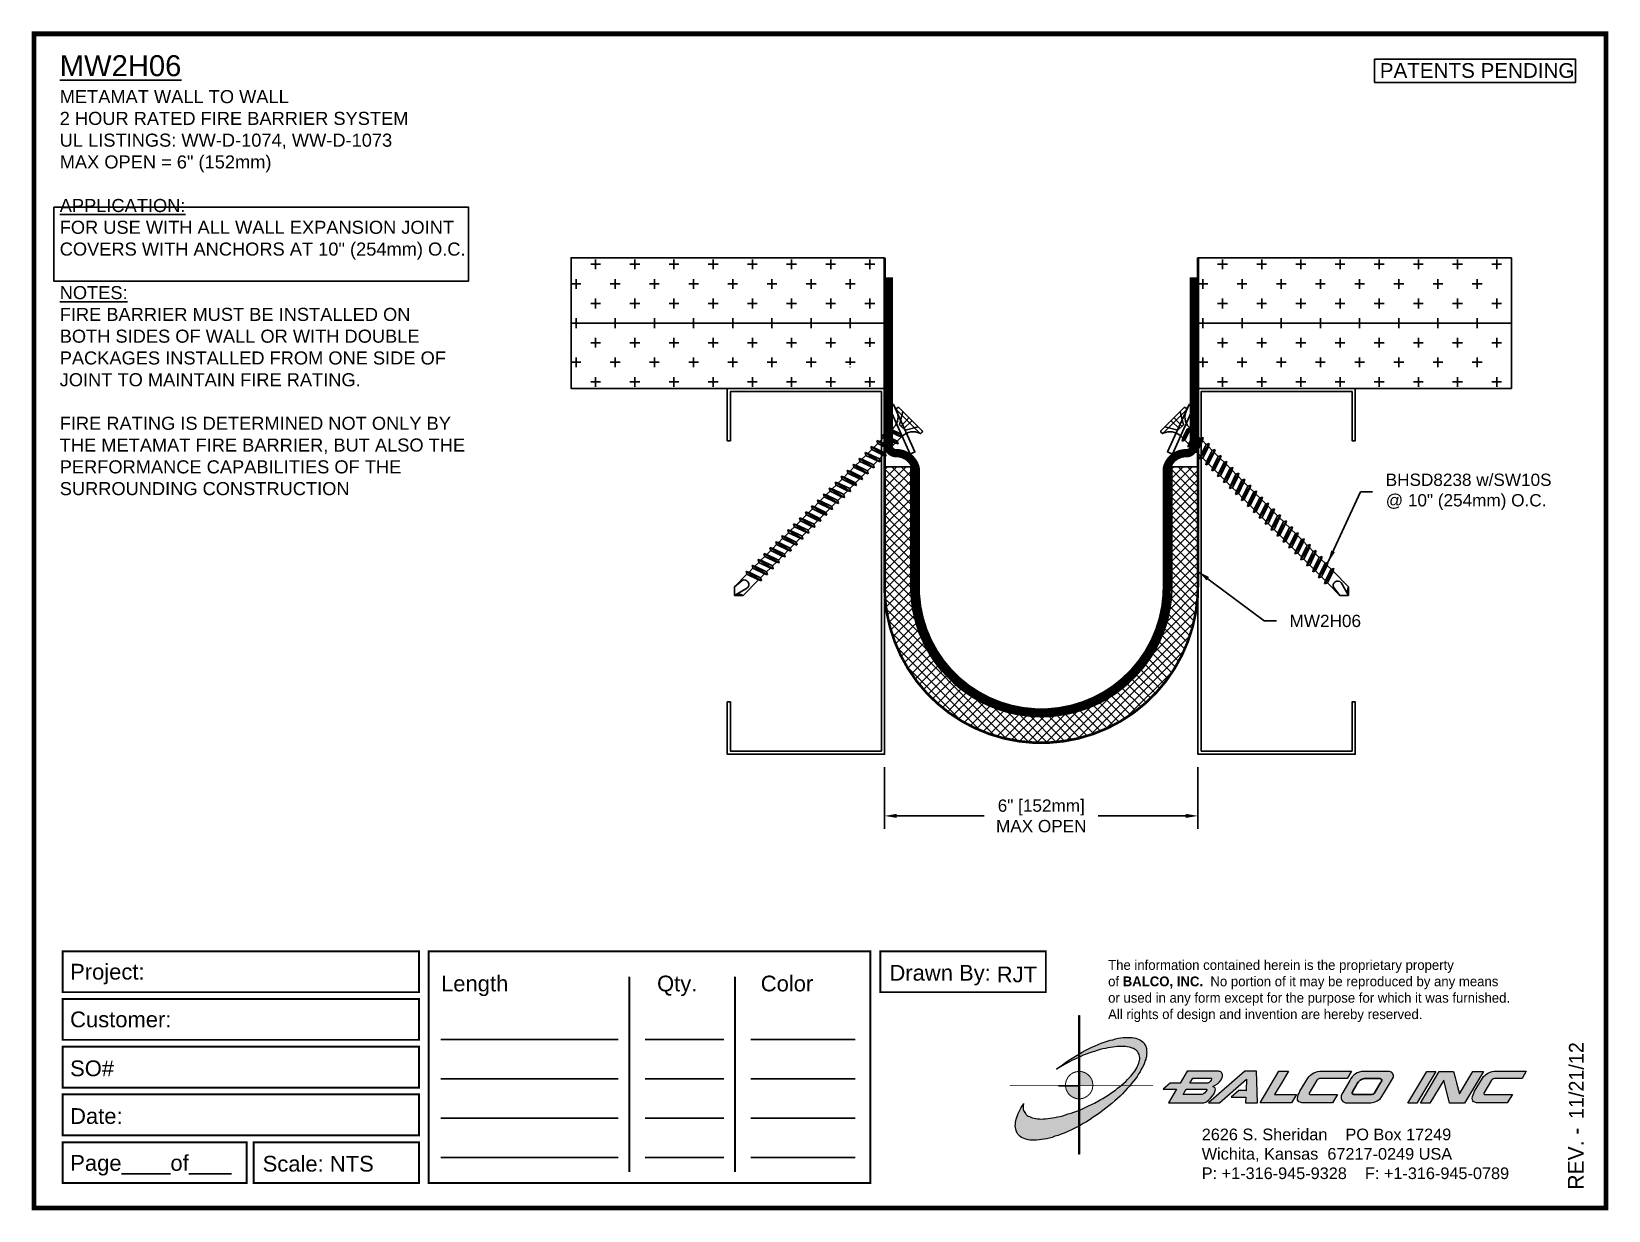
# Paper-space layout 'Layout2' of a CAD drawing. Header units: inches. Extents: x 0 to 10, y 0 to 7.5.
# The model-space entities are those that its viewports show. They can reach past a viewport. Long polylines and large blocks are cut down to what shows.
import ezdxf

# ---------------------------------------------------------------- set-up
doc = ezdxf.new("R2010")
doc.units = ezdxf.units.IN
doc.header["$MEASUREMENT"] = 0
doc.linetypes.add('HIDDEN2', pattern=[0.1875, 0.125, -0.0625])
for name, color, linetype in [('Anchors', 4, 'Continuous'), ('Border', 7, 'Continuous'), ('Conditions', 1, 'Continuous'), ('Dimensions', 3, 'Continuous'), ('FB Flanges', 5, 'Continuous'), ('Fire Blanket', 42, 'Continuous'), ('Text', 2, 'Continuous')]:
    doc.layers.add(name, color=color, linetype=linetype)
doc.styles.add('ARIAL', font='arial.ttf')
doc.styles.add('Copyright', font='ERASDEMI.TTF')
doc.dimstyles.new('ARIAL', dxfattribs={"dimtxt": 0.1175, "dimasz": 0.1175, "dimexe": 0.125, "dimexo": 0.125, "dimgap": 0.125, "dimtad": 0, "dimtih": 1, "dimtoh": 1, "dimdec": 4, "dimzin": 0, "dimdsep": 46, "dimlunit": 4, "dimtxsty": 'ARIAL', "dimcen": 0.09, "dimadec": 0, "dimazin": 0, "dimtfac": 1, "dimtdec": 4, "dimtofl": 0, "dimtmove": 0, "dimatfit": 3, "dimfxl": 0, "dimfrac": 2, "dimtolj": 1, "dimtzin": 0, "dimarcsym": 0})

# ---------------------------------------------------------------- blocks, each defined once
blk = doc.blocks.new('ACADlogo')
h = blk.add_hatch(color=256)
h.paths.add_polyline_path([(-3.346, 1.223), (-3.351, 1.223), (-3.351, 0.979), (-3.346, 0.982)])
h.paths.add_polyline_path([(-3.346, 0.961), (-3.351, 0.959), (-3.351, 0.868), (-3.346, 0.868)])
h.paths.add_polyline_path([(-3.346, 0.777), (-3.351, 0.777), (-3.351, 0.699), (-3.351, 0.695), (-3.35, 0.695), (-3.346, 0.695)])
h.paths.add_polyline_path([(-3.346, 0.864), (-3.346, 0.868), (-3.35, 0.868), (-3.351, 0.868), (-3.351, 0.777), (-3.346, 0.777), (-3.346, 0.778), (-3.348, 0.778)])
h.paths.add_polyline_path([(-3.346, 0.524), (-3.351, 0.521), (-3.351, 0.342), (-3.346, 0.342)])
h.paths.add_polyline_path([(-3.346, 0.695), (-3.351, 0.695), (-3.351, 0.621), (-3.346, 0.623)])
h.paths.add_polyline_path([(-3.346, 0.623), (-3.351, 0.621), (-3.351, 0.521), (-3.346, 0.524)])
h.paths.add_polyline_path([(-3.346, 0.982), (-3.351, 0.979), (-3.351, 0.959), (-3.346, 0.961)])
h = blk.add_hatch(color=175)
h.paths.add_polyline_path([(-3.518, 0.573), (-3.534, 0.571), (-3.548, 0.569), (-3.562, 0.567), (-3.576, 0.567), (-3.589, 0.566), (-3.602, 0.567), (-3.614, 0.568), (-3.625, 0.569), (-3.636, 0.572), (-3.646, 0.574), (-3.656, 0.577), (-3.664, 0.581), (-3.673, 0.585), (-3.679, 0.589), (-3.685, 0.595), (-3.688, 0.598), (-3.691, 0.6), (-3.695, 0.607), (-3.699, 0.614), (-3.703, 0.621), (-3.704, 0.626), (-3.705, 0.631), (-3.706, 0.637), (-3.706, 0.642), (-3.705, 0.648), (-3.705, 0.653), (-3.703, 0.659), (-3.702, 0.665), (-3.71, 0.652), (-3.717, 0.639), (-3.725, 0.626), (-3.731, 0.613), (-3.737, 0.601), (-3.741, 0.589), (-3.746, 0.577), (-3.749, 0.566), (-3.751, 0.555), (-3.753, 0.544), (-3.754, 0.538), (-3.754, 0.533), (-3.755, 0.523), (-3.754, 0.513), (-3.753, 0.508), (-3.752, 0.503), (-3.75, 0.494), (-3.748, 0.486), (-3.743, 0.477), (-3.74, 0.473), (-3.738, 0.469), (-3.734, 0.465), (-3.73, 0.461), (-3.723, 0.455), (-3.715, 0.449), (-3.706, 0.445), (-3.695, 0.44), (-3.685, 0.437), (-3.674, 0.434), (-3.661, 0.432), (-3.648, 0.431), (-3.634, 0.431), (-3.62, 0.431), (-3.604, 0.433), (-3.588, 0.435), (-3.572, 0.438), (-3.556, 0.441), (-3.538, 0.445), (-3.52, 0.449), (-3.503, 0.456), (-3.483, 0.461), (-3.464, 0.469), (-3.445, 0.477), (-3.426, 0.485), (-3.406, 0.494), (-3.385, 0.503), (-3.364, 0.514), (-3.351, 0.521), (-3.351, 0.621), (-3.364, 0.616), (-3.382, 0.609), (-3.4, 0.603), (-3.418, 0.598), (-3.436, 0.592), (-3.453, 0.587), (-3.47, 0.583), (-3.486, 0.579), (-3.503, 0.576)])
h.paths.add_polyline_path([(-3.215, 0.687), (-3.251, 0.667), (-3.289, 0.649), (-3.327, 0.631), (-3.345, 0.623), (-3.346, 0.623), (-3.346, 0.524), (-3.343, 0.525), (-3.323, 0.537), (-3.302, 0.549), (-3.28, 0.563), (-3.259, 0.577), (-3.238, 0.59), (-3.218, 0.605), (-3.198, 0.62), (-3.179, 0.635), (-3.16, 0.65), (-3.141, 0.665), (-3.123, 0.681), (-3.106, 0.696), (-3.089, 0.712), (-3.074, 0.727), (-3.058, 0.743), (-3.043, 0.759), (-3.03, 0.775), (-3.028, 0.777), (-3.085, 0.777), (-3.091, 0.772), (-3.105, 0.761), (-3.118, 0.75), (-3.134, 0.739), (-3.149, 0.729), (-3.165, 0.718), (-3.182, 0.707), (-3.198, 0.697)])
h.paths.add_polyline_path([(-2.921, 1.009), (-2.922, 1.015), (-2.924, 1.02), (-2.926, 1.029), (-2.931, 1.038), (-2.934, 1.043), (-2.936, 1.047), (-2.94, 1.05), (-2.943, 1.054), (-2.951, 1.06), (-2.959, 1.066), (-2.968, 1.071), (-2.978, 1.075), (-2.989, 1.079), (-3, 1.081), (-3.013, 1.083), (-3.026, 1.084), (-3.04, 1.084), (-3.054, 1.084), (-3.07, 1.083), (-3.085, 1.081), (-3.102, 1.079), (-3.118, 1.075), (-3.136, 1.07), (-3.153, 1.066), (-3.171, 1.06), (-3.191, 1.054), (-3.21, 1.047), (-3.229, 1.039), (-3.248, 1.031), (-3.268, 1.022), (-3.289, 1.012), (-3.31, 1.002), (-3.33, 0.991), (-3.346, 0.982), (-3.346, 0.961), (-3.342, 0.962), (-3.323, 0.971), (-3.305, 0.978), (-3.287, 0.984), (-3.268, 0.991), (-3.251, 0.996), (-3.234, 1.002), (-3.216, 1.007), (-3.199, 1.011), (-3.182, 1.015), (-3.167, 1.018), (-3.15, 1.021), (-3.136, 1.023), (-3.121, 1.025), (-3.107, 1.026), (-3.093, 1.026), (-3.079, 1.027), (-3.067, 1.026), (-3.054, 1.026), (-3.043, 1.025), (-3.032, 1.022), (-3.022, 1.02), (-3.013, 1.016), (-3.004, 1.013), (-2.997, 1.009), (-2.989, 1.005), (-2.983, 0.999), (-2.98, 0.996), (-2.978, 0.994), (-2.973, 0.987), (-2.969, 0.981), (-2.967, 0.973), (-2.965, 0.965), (-2.964, 0.957), (-2.964, 0.949), (-2.964, 0.944), (-2.965, 0.94), (-2.967, 0.93), (-2.969, 0.921), (-2.973, 0.911), (-2.978, 0.901), (-2.983, 0.891), (-2.989, 0.881), (-2.996, 0.871), (-3.004, 0.86), (-3.012, 0.849), (-3.021, 0.838), (-3.032, 0.827), (-3.042, 0.816), (-3.053, 0.805), (-3.065, 0.794), (-3.077, 0.783), (-3.085, 0.777), (-3.028, 0.777), (-3.016, 0.791), (-3.004, 0.806), (-2.992, 0.822), (-2.981, 0.837), (-2.971, 0.852), (-2.962, 0.866), (-2.954, 0.882), (-2.946, 0.896), (-2.939, 0.91), (-2.934, 0.924), (-2.929, 0.938), (-2.926, 0.944), (-2.925, 0.951), (-2.922, 0.963), (-2.92, 0.975), (-2.92, 0.982), (-2.919, 0.987), (-2.92, 0.999), (-2.92, 1.005)])
h.paths.add_polyline_path([(-3.372, 0.966), (-3.393, 0.953), (-3.415, 0.94), (-3.435, 0.925), (-3.455, 0.911), (-3.475, 0.897), (-3.494, 0.882), (-3.468, 0.898), (-3.439, 0.915), (-3.41, 0.93), (-3.396, 0.938), (-3.38, 0.945), (-3.351, 0.959), (-3.351, 0.979)])
h = blk.add_hatch(color=256)
h.paths.add_polyline_path([(-3.268, 0.814), (-3.27, 0.819), (-3.273, 0.824), (-3.276, 0.828), (-3.279, 0.833), (-3.282, 0.837), (-3.286, 0.841), (-3.29, 0.845), (-3.294, 0.849), (-3.298, 0.852), (-3.303, 0.855), (-3.308, 0.858), (-3.313, 0.86), (-3.318, 0.863), (-3.323, 0.864), (-3.328, 0.866), (-3.334, 0.867), (-3.339, 0.868), (-3.345, 0.868), (-3.346, 0.868), (-3.346, 0.777), (-3.335, 0.777), (-3.262, 0.777), (-3.262, 0.781), (-3.262, 0.787), (-3.263, 0.792), (-3.264, 0.798), (-3.265, 0.803), (-3.266, 0.808)])
h.paths.add_polyline_path([(-3.351, 0.777), (-3.436, 0.777), (-3.435, 0.773), (-3.435, 0.768), (-3.434, 0.762), (-3.432, 0.757), (-3.431, 0.752), (-3.428, 0.747), (-3.426, 0.742), (-3.423, 0.737), (-3.42, 0.732), (-3.417, 0.728), (-3.414, 0.723), (-3.41, 0.719), (-3.406, 0.716), (-3.401, 0.712), (-3.397, 0.709), (-3.392, 0.706), (-3.387, 0.704), (-3.382, 0.701), (-3.377, 0.699), (-3.372, 0.698), (-3.367, 0.696), (-3.361, 0.695), (-3.356, 0.695), (-3.351, 0.695)])
h.paths.add_polyline_path([(-3.346, 0.868), (-3.35, 0.868), (-3.351, 0.868), (-3.351, 0.777), (-3.346, 0.777)])
h = blk.add_hatch(color=256)
h.paths.add_polyline_path([(-2.438, 0.844, 0.412988), (-2.461, 0.869), (-2.663, 0.869), (-2.707, 0.794), (-2.771, 0.794), (-2.815, 0.755), (-2.73, 0.755), (-2.781, 0.668), (-2.563, 0.668, 0.107996), (-2.538, 0.677, 0.108939), (-2.494, 0.724, 0.080345), (-2.483, 0.745, 0.419497), (-2.499, 0.773, 0.149928), (-2.447, 0.815, 0.134283)])
h.paths.add_polyline_path([(-2.507, 0.821, -0.209012), (-2.532, 0.794), (-2.538, 0.794), (-2.646, 0.794), (-2.627, 0.825), (-2.51, 0.825, -0.56619)], flags=16)
h.paths.add_polyline_path([(-2.538, 0.75, -0.241309), (-2.569, 0.722), (-2.688, 0.722), (-2.669, 0.755), (-2.541, 0.755, -0.56619)], flags=16)
for points in [[(-2.285, 0.819), (-2.287, 0.748), (-2.335, 0.748), (-2.383, 0.705), (-2.29, 0.705), (-2.292, 0.668), (-2.215, 0.668), (-2.221, 0.869), (-2.295, 0.869), (-2.527, 0.668), (-2.458, 0.668)], [(-2.018, 0.869), (-2.079, 0.869), (-2.198, 0.668), (-2, 0.668), (-1.968, 0.722), (-2.107, 0.722), (-2.085, 0.759), (-2.064, 0.794)], [(-1.617, 0.869), (-1.807, 0.869, 0.270182), (-1.896, 0.825), (-1.946, 0.742, 0.109019), (-1.961, 0.695, 0.340665), (-1.945, 0.672, 0.129907), (-1.923, 0.668), (-1.738, 0.668), (-1.706, 0.722), (-1.878, 0.722), (-1.882, 0.722, -0.601242), (-1.887, 0.731), (-1.838, 0.813, -0.253048), (-1.821, 0.823), (-1.645, 0.823)], [(-1.083, 0.867), (-1.14, 0.867), (-1.261, 0.667), (-1.26, 0.667), (-1.202, 0.667)], [(-0.96, 0.83), (-0.969, 0.867), (-1.061, 0.867), (-1.179, 0.667), (-1.12, 0.667), (-1.031, 0.812), (-0.995, 0.667), (-0.9, 0.667), (-0.778, 0.867), (-0.846, 0.867), (-0.931, 0.727), (-0.951, 0.795)], [(-0.507, 0.869), (-0.697, 0.869, 0.270182), (-0.786, 0.825), (-0.836, 0.742, 0.109019), (-0.85, 0.695, 0.340665), (-0.835, 0.672, 0.129907), (-0.812, 0.668), (-0.628, 0.668), (-0.595, 0.722), (-0.768, 0.722), (-0.772, 0.722, -0.601242), (-0.777, 0.731), (-0.728, 0.813, -0.253048), (-0.71, 0.823), (-0.534, 0.823)], [(-3.346, 0.623), (-3.351, 0.621), (-3.351, 0.521), (-3.346, 0.524)]]:
    blk.add_hatch(color=256).paths.add_polyline_path(points)
h = blk.add_hatch(color=256)
h.paths.add_polyline_path([(-1.377, 0.868), (-1.383, 0.868), (-1.383, 0.868), (-1.44, 0.868), (-1.492, 0.868), (-1.541, 0.868, 0.297712), (-1.628, 0.811), (-1.68, 0.723, 0.585116), (-1.646, 0.668), (-1.506, 0.668, 0.210586), (-1.429, 0.703), (-1.415, 0.726), (-1.389, 0.769), (-1.352, 0.831, 0.4352)])
h.paths.add_polyline_path([(-1.437, 0.823, -0.603783), (-1.428, 0.805), (-1.431, 0.801), (-1.434, 0.796), (-1.438, 0.789), (-1.474, 0.728, -0.229001), (-1.489, 0.722), (-1.494, 0.722), (-1.501, 0.722), (-1.597, 0.722), (-1.604, 0.722, -0.492401), (-1.613, 0.734), (-1.601, 0.757), (-1.591, 0.775), (-1.582, 0.791, -0.238368), (-1.535, 0.823)], flags=16)
for q in [(-3.48, 0.777), (-3.351, 0.642)]:
    blk.add_line((-3.351, 0.777), q)
at = {"color": 7, "lineweight": 0}
for points in [[(-3.351, 1.223), (-3.346, 1.223), (-3.346, 0.342), (-3.351, 0.342), (-3.351, 1.223)], [(-2.292, 0.668), (-2.215, 0.668), (-2.221, 0.869), (-2.295, 0.869), (-2.527, 0.668), (-2.458, 0.668), (-2.285, 0.819), (-2.287, 0.748), (-2.286, 0.748), (-2.335, 0.748), (-2.383, 0.705), (-2.29, 0.705), (-2.292, 0.668), (-2.292, 0.668)], [(-2.198, 0.668), (-2.079, 0.869), (-2.018, 0.869), (-2.064, 0.794), (-2.085, 0.759), (-2.107, 0.722), (-1.968, 0.722), (-2, 0.668), (-2.198, 0.668), (-2.198, 0.668)], [(-1.383, 0.868), (-1.383, 0.868)], [(-1.261, 0.667), (-1.14, 0.867), (-1.083, 0.867), (-1.202, 0.667), (-1.26, 0.667), (-1.261, 0.667), (-1.261, 0.667)], [(-0.9, 0.667), (-0.995, 0.667), (-1.031, 0.812), (-1.12, 0.667), (-1.179, 0.667), (-1.061, 0.867), (-0.969, 0.867), (-0.96, 0.83), (-0.951, 0.795), (-0.931, 0.727), (-0.846, 0.867), (-0.778, 0.867), (-0.9, 0.667), (-0.9, 0.667)]]:
    blk.add_lwpolyline(points, dxfattribs=at)
at = {"color": 175, "lineweight": 0}
blk.add_lwpolyline([(-2.926, 1.029), (-2.924, 1.02), (-2.922, 1.015), (-2.921, 1.009), (-2.92, 1.005), (-2.92, 0.999), (-2.919, 0.987), (-2.92, 0.982), (-2.92, 0.975), (-2.922, 0.963), (-2.925, 0.951), (-2.926, 0.944), (-2.929, 0.938), (-2.934, 0.924), (-2.939, 0.91), (-2.946, 0.896), (-2.954, 0.882), (-2.962, 0.866), (-2.971, 0.852), (-2.981, 0.837), (-2.992, 0.822), (-3.004, 0.806), (-3.016, 0.791), (-3.03, 0.775), (-3.043, 0.759), (-3.058, 0.743), (-3.074, 0.727), (-3.089, 0.712), (-3.106, 0.696), (-3.123, 0.681), (-3.141, 0.665), (-3.16, 0.65), (-3.179, 0.635), (-3.198, 0.62), (-3.218, 0.605), (-3.238, 0.59), (-3.259, 0.577), (-3.28, 0.563), (-3.302, 0.549), (-3.323, 0.537), (-3.343, 0.525), (-3.364, 0.514), (-3.385, 0.503), (-3.406, 0.494), (-3.426, 0.485), (-3.445, 0.477), (-3.464, 0.469), (-3.483, 0.461), (-3.503, 0.456), (-3.52, 0.449), (-3.538, 0.445), (-3.556, 0.441), (-3.572, 0.438), (-3.588, 0.435), (-3.604, 0.433), (-3.62, 0.431), (-3.634, 0.431), (-3.648, 0.431), (-3.661, 0.432), (-3.674, 0.434), (-3.685, 0.437), (-3.695, 0.44), (-3.706, 0.445), (-3.715, 0.449), (-3.723, 0.455), (-3.73, 0.461), (-3.734, 0.465), (-3.738, 0.469), (-3.74, 0.473), (-3.743, 0.477), (-3.748, 0.486), (-3.75, 0.494), (-3.752, 0.503), (-3.753, 0.508), (-3.754, 0.513), (-3.755, 0.523), (-3.754, 0.533), (-3.754, 0.538), (-3.753, 0.544), (-3.751, 0.555), (-3.749, 0.566), (-3.746, 0.577), (-3.741, 0.589), (-3.737, 0.601), (-3.731, 0.613), (-3.725, 0.626), (-3.717, 0.639), (-3.71, 0.652), (-3.702, 0.665), (-3.703, 0.659), (-3.705, 0.653), (-3.705, 0.648), (-3.706, 0.642), (-3.706, 0.637), (-3.705, 0.631), (-3.704, 0.626), (-3.703, 0.621), (-3.699, 0.614), (-3.695, 0.607), (-3.691, 0.6), (-3.688, 0.598), (-3.685, 0.595), (-3.679, 0.589), (-3.673, 0.585), (-3.664, 0.581), (-3.656, 0.577), (-3.646, 0.574), (-3.636, 0.572), (-3.625, 0.569), (-3.614, 0.568), (-3.602, 0.567), (-3.589, 0.566), (-3.576, 0.567), (-3.562, 0.567), (-3.548, 0.569), (-3.534, 0.571), (-3.518, 0.573), (-3.503, 0.576), (-3.486, 0.579), (-3.47, 0.583), (-3.453, 0.587), (-3.436, 0.592), (-3.418, 0.598), (-3.4, 0.603), (-3.382, 0.609), (-3.364, 0.616), (-3.345, 0.623), (-3.327, 0.631), (-3.289, 0.649), (-3.251, 0.667), (-3.215, 0.687), (-3.198, 0.697), (-3.182, 0.707), (-3.165, 0.718), (-3.149, 0.729), (-3.134, 0.739), (-3.118, 0.75), (-3.105, 0.761), (-3.091, 0.772), (-3.077, 0.783), (-3.065, 0.794), (-3.053, 0.805), (-3.042, 0.816), (-3.032, 0.827), (-3.021, 0.838), (-3.012, 0.849), (-3.004, 0.86), (-2.996, 0.871), (-2.989, 0.881), (-2.983, 0.891), (-2.978, 0.901), (-2.973, 0.911), (-2.969, 0.921), (-2.967, 0.93), (-2.965, 0.94), (-2.964, 0.944), (-2.964, 0.949), (-2.964, 0.957), (-2.965, 0.965), (-2.967, 0.973), (-2.969, 0.981), (-2.973, 0.987), (-2.978, 0.994), (-2.98, 0.996), (-2.983, 0.999), (-2.989, 1.005), (-2.997, 1.009), (-3.004, 1.013), (-3.013, 1.016), (-3.022, 1.02), (-3.032, 1.022), (-3.043, 1.025), (-3.054, 1.026), (-3.067, 1.026), (-3.079, 1.027), (-3.093, 1.026), (-3.107, 1.026), (-3.121, 1.025), (-3.136, 1.023), (-3.15, 1.021), (-3.167, 1.018), (-3.182, 1.015), (-3.199, 1.011), (-3.216, 1.007), (-3.234, 1.002), (-3.251, 0.996), (-3.268, 0.991), (-3.287, 0.984), (-3.305, 0.978), (-3.323, 0.971), (-3.342, 0.962), (-3.38, 0.945), (-3.396, 0.938), (-3.41, 0.93), (-3.439, 0.915), (-3.468, 0.898), (-3.494, 0.882), (-3.475, 0.897), (-3.455, 0.911), (-3.435, 0.925), (-3.415, 0.94), (-3.393, 0.953), (-3.372, 0.966), (-3.351, 0.979), (-3.33, 0.991), (-3.31, 1.002), (-3.289, 1.012), (-3.268, 1.022), (-3.248, 1.031), (-3.229, 1.039), (-3.21, 1.047), (-3.191, 1.054), (-3.171, 1.06), (-3.153, 1.066), (-3.136, 1.07), (-3.118, 1.075), (-3.102, 1.079), (-3.085, 1.081), (-3.07, 1.083), (-3.054, 1.084), (-3.04, 1.084), (-3.026, 1.084), (-3.013, 1.083), (-3, 1.081), (-2.989, 1.079), (-2.978, 1.075), (-2.968, 1.071), (-2.959, 1.066), (-2.951, 1.06), (-2.943, 1.054), (-2.94, 1.05), (-2.936, 1.047), (-2.934, 1.043), (-2.931, 1.038), (-2.926, 1.029), (-2.926, 1.029)], dxfattribs=at)
at = {"color": 7, "lineweight": 0, "const_width": 0.0064}
blk.add_lwpolyline([(-3.262, 0.781), (-3.262, 0.787), (-3.263, 0.792), (-3.264, 0.798), (-3.265, 0.803), (-3.266, 0.808), (-3.268, 0.814), (-3.27, 0.819), (-3.273, 0.824), (-3.276, 0.828), (-3.279, 0.833), (-3.282, 0.837), (-3.286, 0.841), (-3.29, 0.845), (-3.294, 0.849), (-3.298, 0.852), (-3.303, 0.855), (-3.308, 0.858), (-3.313, 0.86), (-3.318, 0.863), (-3.323, 0.864), (-3.328, 0.866), (-3.334, 0.867), (-3.339, 0.868), (-3.345, 0.868), (-3.35, 0.868), (-3.356, 0.868), (-3.361, 0.867), (-3.367, 0.866), (-3.372, 0.865), (-3.377, 0.863), (-3.382, 0.862), (-3.387, 0.859), (-3.392, 0.857), (-3.397, 0.854), (-3.401, 0.851), (-3.406, 0.847), (-3.41, 0.843), (-3.414, 0.839), (-3.417, 0.835), (-3.42, 0.831), (-3.423, 0.826), (-3.426, 0.821), (-3.428, 0.816), (-3.431, 0.811), (-3.432, 0.806), (-3.434, 0.801), (-3.435, 0.795), (-3.435, 0.79), (-3.436, 0.784), (-3.436, 0.779), (-3.435, 0.773), (-3.435, 0.768), (-3.434, 0.762), (-3.432, 0.757), (-3.431, 0.752), (-3.428, 0.747), (-3.426, 0.742), (-3.423, 0.737), (-3.42, 0.732), (-3.417, 0.728), (-3.414, 0.723), (-3.41, 0.719), (-3.406, 0.716), (-3.401, 0.712), (-3.397, 0.709), (-3.392, 0.706), (-3.387, 0.704), (-3.382, 0.701), (-3.377, 0.699), (-3.372, 0.698), (-3.367, 0.696), (-3.361, 0.695), (-3.356, 0.695), (-3.35, 0.695), (-3.345, 0.695), (-3.339, 0.695), (-3.334, 0.696), (-3.328, 0.697), (-3.323, 0.698), (-3.318, 0.7), (-3.313, 0.702), (-3.308, 0.705), (-3.303, 0.708), (-3.298, 0.711), (-3.294, 0.714), (-3.29, 0.718), (-3.286, 0.721), (-3.282, 0.726), (-3.279, 0.73), (-3.276, 0.734), (-3.273, 0.739), (-3.27, 0.744), (-3.268, 0.749), (-3.266, 0.754), (-3.265, 0.76), (-3.264, 0.765), (-3.263, 0.77), (-3.262, 0.776), (-3.262, 0.781)], dxfattribs=at)
at = {"color": 7, "lineweight": 0}
for points in [[(-2.447, 0.815, 0.130368), (-2.438, 0.843, 0.448367), (-2.463, 0.869), (-2.663, 0.869), (-2.707, 0.794), (-2.771, 0.794), (-2.815, 0.755), (-2.73, 0.755), (-2.781, 0.668), (-2.563, 0.668, 0.107996), (-2.538, 0.677, 0.108939), (-2.494, 0.724, 0.077395), (-2.484, 0.744, 0.430878), (-2.499, 0.773, 0.149928)], [(-2.507, 0.821, -0.209012), (-2.532, 0.794), (-2.538, 0.794), (-2.646, 0.794), (-2.627, 0.825), (-2.512, 0.825), (-2.509, 0.825, -0.531288)], [(-1.838, 0.813), (-1.887, 0.731, 0.587385), (-1.882, 0.722), (-1.878, 0.722), (-1.706, 0.722), (-1.738, 0.668), (-1.923, 0.668, -0.129907), (-1.945, 0.672, -0.349839), (-1.961, 0.696, -0.107341), (-1.946, 0.742), (-1.896, 0.825, -0.270182), (-1.807, 0.869), (-1.617, 0.869), (-1.645, 0.823), (-1.821, 0.823, 0.252436)], [(-1.68, 0.723, 0.585116), (-1.646, 0.668), (-1.506, 0.668, 0.210586), (-1.429, 0.703), (-1.415, 0.726), (-1.389, 0.769), (-1.352, 0.831, 0.4352), (-1.377, 0.868), (-1.383, 0.868), (-1.383, 0.868), (-1.44, 0.868), (-1.492, 0.868), (-1.541, 0.868, 0.297712), (-1.628, 0.811)], [(-0.728, 0.813), (-0.777, 0.731, 0.587385), (-0.772, 0.722), (-0.768, 0.722), (-0.595, 0.722), (-0.628, 0.668), (-0.812, 0.668, -0.129907), (-0.835, 0.672, -0.349839), (-0.85, 0.696, -0.107341), (-0.836, 0.742), (-0.786, 0.825, -0.270182), (-0.697, 0.869), (-0.507, 0.869), (-0.534, 0.823), (-0.71, 0.823, 0.252436)], [(-2.569, 0.722), (-2.688, 0.722), (-2.669, 0.755), (-2.543, 0.755), (-2.54, 0.755, -0.531288), (-2.538, 0.75, -0.241309)]]:
    blk.add_lwpolyline(points, format="xyb", close=True, dxfattribs=at)
blk.add_lwpolyline([(-1.437, 0.823), (-1.535, 0.823, 0.238368), (-1.582, 0.791), (-1.591, 0.775), (-1.601, 0.757), (-1.613, 0.734, 0.490298), (-1.604, 0.722), (-1.597, 0.722), (-1.501, 0.722), (-1.494, 0.722), (-1.489, 0.722, 0.229001), (-1.474, 0.728), (-1.438, 0.789), (-1.434, 0.796), (-1.431, 0.801), (-1.428, 0.805, 0.603783)], format="xyb", close=True)
blk.add_lwpolyline([(-2.879, 0.777, 0.00455, 0.00455, 0), (-3.791, 0.777, 0.00183, 0.00183, 0), (-3.791, 0.777, 0.00183, 0.00183, 0)], format="xyseb", dxfattribs=at)
blk = doc.blocks.new('Quantity Data')
at = {"layer": 'Border', "color": 253}
for p, q in [((2.755, 1.254), (3.881, 1.254)), ((4.054, 1.254), (4.553, 1.254)), ((4.725, 1.254), (5.389, 1.254)), ((2.755, 1.004), (3.881, 1.004)), ((4.054, 1.004), (4.553, 1.004)), ((4.725, 1.004), (5.389, 1.004)), ((2.755, 0.754), (3.881, 0.754)), ((4.054, 0.754), (4.553, 0.754)), ((4.725, 0.754), (5.389, 0.754)), ((2.755, 0.504), (3.881, 0.504)), ((4.054, 0.504), (4.553, 0.504)), ((4.725, 0.504), (5.389, 0.504))]:
    blk.add_line(p, q, dxfattribs=at)
at = {"layer": 'Border', "const_width": 0.0125}
blk.add_lwpolyline([(5.485, 0.341), (2.678, 0.341), (2.678, 1.813), (5.485, 1.813)], close=True, dxfattribs=at)
for points in [[(3.953, 1.653), (3.953, 0.412)], [(4.625, 1.653), (4.625, 0.412)]]:
    blk.add_lwpolyline(points, dxfattribs=at)
at = {"layer": 'Border', "style": 'ARIAL'}
for s, p in [('Length', (2.756, 1.559)), ('Qty.', (4.129, 1.559)), ('Color', (4.788, 1.559))]:
    blk.add_text(s, height=0.1, dxfattribs=at).set_placement(p)
blk = doc.blocks.new('Drawn By')
at = {"layer": 'Border', "const_width": 0.0125}
blk.add_lwpolyline([(5.38, 1.813), (6.432, 1.813), (6.432, 1.554), (5.38, 1.554)], close=True, dxfattribs=at)
at = {"layer": 'Border', "style": 'ARIAL'}
blk.add_text('Drawn By: ', height=0.1, dxfattribs=at).set_placement((5.438, 1.627))
blk.add_attdef('XXX', (6.12, 1.617), '', height=0.1, dxfattribs=at)
blk = doc.blocks.new('Project Info')
at = {"layer": 'Border', "const_width": 0.0125}
for points in [[(0.182, 1.813), (2.448, 1.813), (2.448, 1.554), (0.182, 1.554)], [(0.182, 1.51), (2.448, 1.51), (2.448, 1.251), (0.182, 1.251)], [(0.182, 1.207), (2.448, 1.207), (2.448, 0.947), (0.182, 0.947)], [(0.182, 0.904), (2.448, 0.904), (2.448, 0.644), (0.182, 0.644)], [(0.182, 0.6), (1.352, 0.6), (1.352, 0.341), (0.182, 0.341)], [(1.396, 0.6), (2.448, 0.6), (2.448, 0.341), (1.396, 0.341)]]:
    blk.add_lwpolyline(points, close=True, dxfattribs=at)
at = {"layer": 'Border', "style": 'ARIAL'}
for s, p in [('Project:', (0.23, 1.634)), ('Customer:', (0.23, 1.331)), ('SO#', (0.23, 1.02)), ('Date:', (0.23, 0.717)), ('Page%%u        %%uof%%u       ', (0.231, 0.419)), ('Scale: NTS', (1.454, 0.414))]:
    blk.add_text(s, height=0.1, dxfattribs=at).set_placement(p)
blk = doc.blocks.new('REV')
at = {"style": 'Copyright'}
blk.add_text('REV. -', height=0.1, rotation=90, dxfattribs=at).set_placement((-0.142, 0.117))
at = {"style": 'Copyright', "flags": 4}
blk.add_attdef('REVISIONDATE', (-0.142, 0.566), '', height=0.0938, rotation=90, dxfattribs=at)
blk = doc.blocks.new('Metal Stud')
blk.add_lwpolyline([(13.934, 10.019), (13.934, 6.579), (12.489, 6.579), (12.489, 7.049), (12.459, 7.049), (12.459, 6.549), (13.964, 6.549), (13.964, 10.049), (12.459, 10.049), (12.459, 9.549), (12.489, 9.549), (12.489, 10.019)], close=True)
blk = doc.blocks.new('*D7')
at = {"layer": 'Defpoints', "color": 0}
for p in [(3, 0), (6, 0), (6, -0.59)]:
    blk.add_point(p, dxfattribs=at)
at = {"layer": 'Dimensions', "color": 0, "lineweight": -2}
for p, q in [((3, -0.125), (3, -0.715)), ((6, -0.125), (6, -0.715)), ((3.117, -0.59), (3.955, -0.59)), ((5.883, -0.59), (5.045, -0.59))]:
    blk.add_line(p, q, dxfattribs=at)
at = {"layer": 'Dimensions', "color": 0}
for points in [[(3.117, -0.57), (3.117, -0.609), (3, -0.59)], [(5.883, -0.57), (5.883, -0.609), (6, -0.59)]]:
    blk.add_solid(points, dxfattribs=at)
at = {"layer": 'Dimensions', "color": 0, "insert": (4.5, -0.59), "char_height": 0.1175, "attachment_point": 5, "style": 'ARIAL'}
blk.add_mtext('\\A1;6" [152mm]\\PMAX OPEN', dxfattribs=at)
blk = doc.blocks.new('#10 Washer')
at = {"layer": 'Anchors'}
blk.add_lwpolyline([(20.29, 11.42), (20.244, 11.441), (20.039, 10.985), (20.085, 10.964)], close=True, dxfattribs=at)
blk = doc.blocks.new('BHSD8238')
for p, q in [((-0.158, 0), (0.158, 0)), ((-0.166, -0.008), (-0.166, -0.023)), ((-0.158, -0.031), (0.158, -0.031)), ((0.166, -0.008), (0.166, -0.023)), ((-0.083, -0.211), (0.058, -0.177)), ((-0.083, -0.211), (-0.058, -0.197)), ((-0.083, -0.211), (-0.058, -0.225)), ((-0.083, -0.291), (0.083, -0.251)), ((-0.083, -0.291), (-0.058, -0.277)), ((-0.083, -0.291), (-0.058, -0.305)), ((-0.058, -0.197), (-0.058, -0.164)), ((0.032, -0.166), (-0.058, -0.197)), ((0.032, -0.193), (-0.058, -0.225)), ((-0.058, -0.277), (-0.058, -0.225)), ((0.058, -0.237), (-0.058, -0.277)), ((0.058, -0.265), (-0.058, -0.305)), ((0.032, -0.166), (0.058, -0.177)), ((0.058, -0.177), (0.032, -0.193)), ((0.058, -0.237), (0.058, -0.166)), ((0.083, -0.251), (0.058, -0.237)), ((0.083, -0.251), (0.058, -0.265)), ((0.058, -0.317), (0.058, -0.265)), ((-0.083, -0.372), (0.083, -0.331)), ((-0.083, -0.372), (-0.058, -0.358)), ((-0.083, -0.372), (-0.058, -0.385)), ((-0.083, -0.452), (0.083, -0.412)), ((-0.083, -0.452), (-0.058, -0.438)), ((-0.083, -0.452), (-0.058, -0.466)), ((-0.058, -0.358), (-0.058, -0.305)), ((0.058, -0.317), (-0.058, -0.358)), ((0.058, -0.345), (-0.058, -0.385)), ((-0.058, -0.438), (-0.058, -0.385)), ((0.058, -0.398), (-0.058, -0.438)), ((0.058, -0.426), (-0.058, -0.466)), ((0.083, -0.331), (0.058, -0.317)), ((0.083, -0.331), (0.058, -0.345)), ((0.058, -0.398), (0.058, -0.345)), ((0.083, -0.412), (0.058, -0.398)), ((0.083, -0.412), (0.058, -0.426)), ((0.058, -0.478), (0.058, -0.426)), ((-0.083, -0.532), (0.083, -0.492)), ((-0.083, -0.532), (-0.058, -0.519)), ((-0.083, -0.532), (-0.058, -0.546)), ((-0.083, -0.613), (0.083, -0.573)), ((-0.083, -0.613), (-0.058, -0.599)), ((-0.058, -0.519), (-0.058, -0.466)), ((0.058, -0.478), (-0.058, -0.519)), ((0.058, -0.506), (-0.058, -0.546)), ((-0.058, -0.599), (-0.058, -0.546)), ((0.058, -0.559), (-0.058, -0.599)), ((0.058, -0.587), (-0.058, -0.627)), ((0.083, -0.492), (0.058, -0.478)), ((0.083, -0.492), (0.058, -0.506)), ((0.058, -0.559), (0.058, -0.506)), ((0.083, -0.573), (0.058, -0.559)), ((0.083, -0.573), (0.058, -0.587)), ((0.058, -0.639), (0.058, -0.587)), ((-0.083, -0.613), (-0.058, -0.627)), ((-0.083, -0.693), (0.083, -0.653)), ((-0.083, -0.693), (-0.058, -0.679)), ((-0.083, -0.693), (-0.058, -0.707)), ((-0.083, -0.774), (0.083, -0.733)), ((-0.058, -0.679), (-0.058, -0.627)), ((0.058, -0.639), (-0.058, -0.679)), ((0.058, -0.667), (-0.058, -0.707)), ((-0.058, -0.76), (-0.058, -0.707)), ((0.058, -0.72), (-0.058, -0.76)), ((0.058, -0.747), (-0.058, -0.788)), ((0.083, -0.653), (0.058, -0.639)), ((0.083, -0.653), (0.058, -0.667)), ((0.058, -0.72), (0.058, -0.667)), ((0.083, -0.733), (0.058, -0.72)), ((0.083, -0.733), (0.058, -0.747)), ((0.058, -0.8), (0.058, -0.747)), ((-0.083, -0.774), (-0.058, -0.76)), ((-0.083, -0.774), (-0.058, -0.788)), ((-0.083, -0.854), (0.083, -0.814)), ((-0.083, -0.854), (-0.058, -0.84)), ((-0.083, -0.854), (-0.058, -0.868)), ((-0.083, -0.935), (0.083, -0.894)), ((-0.058, -0.84), (-0.058, -0.788)), ((0.058, -0.8), (-0.058, -0.84)), ((0.058, -0.828), (-0.058, -0.868)), ((-0.058, -0.921), (-0.058, -0.868)), ((0.058, -0.88), (-0.058, -0.921)), ((0.083, -0.814), (0.058, -0.8)), ((0.083, -0.814), (0.058, -0.828)), ((0.058, -0.88), (0.058, -0.828)), ((0.083, -0.894), (0.058, -0.88)), ((0.083, -0.894), (0.058, -0.908)), ((-0.083, -0.935), (-0.058, -0.921)), ((-0.083, -0.935), (-0.058, -0.948)), ((-0.083, -1.015), (0.083, -0.975)), ((-0.083, -1.015), (-0.058, -1.001)), ((-0.083, -1.015), (-0.058, -1.029)), ((-0.083, -1.095), (0.083, -1.055)), ((0.058, -0.908), (-0.058, -0.948)), ((-0.058, -1.001), (-0.058, -0.948)), ((0.058, -0.961), (-0.058, -1.001)), ((0.058, -0.989), (-0.058, -1.029)), ((-0.058, -1.081), (-0.058, -1.029)), ((0.058, -1.041), (-0.058, -1.081)), ((0.058, -0.961), (0.058, -0.908)), ((0.083, -0.975), (0.058, -0.961)), ((0.083, -0.975), (0.058, -0.989)), ((0.058, -1.041), (0.058, -0.989)), ((0.083, -1.055), (0.058, -1.041)), ((0.083, -1.055), (0.058, -1.069)), ((-0.083, -1.095), (-0.058, -1.081)), ((-0.083, -1.095), (-0.058, -1.109)), ((-0.083, -1.176), (0.083, -1.136)), ((-0.083, -1.176), (-0.058, -1.162)), ((-0.083, -1.176), (-0.058, -1.19)), ((0.058, -1.069), (-0.058, -1.109)), ((-0.058, -1.162), (-0.058, -1.109)), ((0.058, -1.122), (-0.058, -1.162)), ((0.058, -1.149), (-0.058, -1.19)), ((-0.058, -1.242), (-0.058, -1.19)), ((0.058, -1.202), (-0.058, -1.242)), ((0.058, -1.122), (0.058, -1.069)), ((0.083, -1.136), (0.058, -1.122)), ((0.083, -1.136), (0.058, -1.149)), ((0.058, -1.202), (0.058, -1.149)), ((0.083, -1.216), (0.058, -1.202)), ((-0.083, -1.256), (0.083, -1.216)), ((-0.083, -1.256), (-0.058, -1.242)), ((-0.083, -1.256), (-0.058, -1.27)), ((-0.083, -1.337), (0.083, -1.296)), ((-0.083, -1.337), (-0.058, -1.323)), ((-0.083, -1.337), (-0.058, -1.351)), ((0.058, -1.23), (-0.058, -1.27)), ((-0.058, -1.323), (-0.058, -1.27)), ((0.058, -1.283), (-0.058, -1.323)), ((0.058, -1.31), (-0.058, -1.351)), ((-0.058, -1.403), (-0.058, -1.351)), ((0.083, -1.216), (0.058, -1.23)), ((0.058, -1.283), (0.058, -1.23)), ((0.083, -1.296), (0.058, -1.283)), ((0.083, -1.296), (0.058, -1.31)), ((0.058, -1.363), (0.058, -1.31)), ((-0.083, -1.417), (0.083, -1.377)), ((-0.083, -1.417), (-0.058, -1.403)), ((-0.083, -1.417), (-0.058, -1.431)), ((-0.083, -1.498), (0.083, -1.457)), ((-0.083, -1.498), (-0.058, -1.484)), ((-0.083, -1.498), (-0.058, -1.511)), ((0.058, -1.363), (-0.058, -1.403)), ((0.058, -1.391), (-0.058, -1.431)), ((-0.058, -1.484), (-0.058, -1.431)), ((0.058, -1.443), (-0.058, -1.484)), ((0.058, -1.471), (-0.058, -1.511)), ((0.083, -1.377), (0.058, -1.363)), ((0.083, -1.377), (0.058, -1.391)), ((0.058, -1.443), (0.058, -1.391)), ((0.083, -1.457), (0.058, -1.443)), ((0.083, -1.457), (0.058, -1.471)), ((0.058, -1.524), (0.058, -1.471)), ((-0.083, -1.578), (0.083, -1.538)), ((-0.083, -1.578), (-0.058, -1.564)), ((-0.083, -1.578), (-0.058, -1.592)), ((-0.083, -1.658), (0.083, -1.618)), ((-0.083, -1.658), (-0.058, -1.644)), ((-0.083, -1.658), (-0.058, -1.672)), ((-0.058, -1.564), (-0.058, -1.511)), ((0.058, -1.524), (-0.058, -1.564)), ((0.058, -1.552), (-0.058, -1.592)), ((-0.058, -1.644), (-0.058, -1.592)), ((0.058, -1.604), (-0.058, -1.644)), ((0.058, -1.632), (-0.058, -1.672)), ((0.083, -1.538), (0.058, -1.524)), ((0.083, -1.538), (0.058, -1.552)), ((0.058, -1.604), (0.058, -1.552)), ((0.083, -1.618), (0.058, -1.604)), ((0.083, -1.618), (0.058, -1.632)), ((0.058, -1.685), (0.058, -1.632)), ((-0.083, -1.739), (0.083, -1.699)), ((-0.083, -1.739), (-0.058, -1.725)), ((-0.083, -1.739), (-0.058, -1.753)), ((-0.083, -1.819), (0.083, -1.779)), ((-0.083, -1.819), (-0.058, -1.805)), ((-0.058, -1.725), (-0.058, -1.672)), ((0.058, -1.685), (-0.058, -1.725)), ((0.058, -1.712), (-0.058, -1.753)), ((-0.058, -1.805), (-0.058, -1.753)), ((0.058, -1.765), (-0.058, -1.805)), ((0.058, -1.793), (-0.058, -1.833)), ((0.083, -1.699), (0.058, -1.685)), ((0.083, -1.699), (0.058, -1.712)), ((0.058, -1.765), (0.058, -1.712)), ((0.083, -1.779), (0.058, -1.765)), ((0.083, -1.779), (0.058, -1.793)), ((0.058, -1.846), (0.058, -1.793)), ((-0.083, -1.819), (-0.058, -1.833)), ((-0.083, -1.9), (0.083, -1.859)), ((-0.083, -1.9), (-0.058, -1.886)), ((-0.083, -1.9), (-0.058, -1.914)), ((-0.083, -1.98), (0.083, -1.94)), ((-0.058, -1.886), (-0.058, -1.833)), ((0.058, -1.846), (-0.058, -1.886)), ((0.058, -1.873), (-0.058, -1.914)), ((-0.058, -1.966), (-0.058, -1.914)), ((0.058, -1.926), (-0.058, -1.966)), ((0.058, -1.954), (-0.058, -1.994)), ((0.083, -1.859), (0.058, -1.846)), ((0.083, -1.859), (0.058, -1.873)), ((0.058, -1.926), (0.058, -1.873)), ((0.083, -1.94), (0.058, -1.926)), ((0.083, -1.94), (0.058, -1.954)), ((0.058, -2.006), (0.058, -1.954)), ((-0.083, -1.98), (-0.058, -1.966)), ((-0.083, -1.98), (-0.058, -1.994)), ((-0.083, -2.06), (0.083, -2.02)), ((-0.083, -2.06), (-0.058, -2.047)), ((-0.083, -2.06), (-0.058, -2.074)), ((-0.083, -2.141), (0.083, -2.101)), ((-0.058, -2.047), (-0.058, -1.994)), ((0.058, -2.006), (-0.058, -2.047)), ((0.058, -2.034), (-0.058, -2.074)), ((-0.058, -2.127), (-0.058, -2.074)), ((0.058, -2.087), (-0.058, -2.127)), ((0.083, -2.02), (0.058, -2.006)), ((0.083, -2.02), (0.058, -2.034)), ((0.058, -2.087), (0.058, -2.034)), ((0.083, -2.101), (0.058, -2.087)), ((0.083, -2.101), (0.058, -2.115)), ((-0.083, -2.141), (-0.058, -2.127)), ((-0.083, -2.141), (-0.058, -2.155)), ((0.058, -2.115), (-0.058, -2.155)), ((-0.058, -2.324), (-0.058, -2.155)), ((-0.058, -2.324), (-0.048, -2.229)), ((0, -2.382), (0.037, -2.243)), ((0.058, -2.115), (0.058, -2.324)), ((0, -2.382), (-0.058, -2.324)), ((0, -2.382), (0.058, -2.324))]:
    blk.add_line(p, q)
at = {"linetype": 'HIDDEN2'}
for p, q in [((-0.103, 0), (-0.038, -0.111)), ((-0.02, 0), (-0.016, -0.111)), ((0.02, 0), (0.016, -0.111)), ((0.103, 0), (0.038, -0.111)), ((0.038, -0.111), (-0.038, -0.111))]:
    blk.add_line(p, q, dxfattribs=at)
for centre, radius, start, end in [((-0.158, -0.008), 0.00781, 90, 180), ((0.158, -0.008), 0.00781, 0, 90), ((-0.158, -0.023), 0.00781, 180, 270), ((-0.206, -0.171), 0.148, 2.0383, 71.1021), ((0.206, -0.171), 0.148, 108.8979, 177.9617), ((0.158, -0.023), 0.00781, 270, 0), ((-0.007, -2.242), 0.0433, 358.315, 162.8045), ((0.087, -2.412), 0.0922, 108.6241, 161.3759)]:
    blk.add_arc(centre, radius, start, end)

msp = doc.modelspace()

# ---------------------------------------------------------------- hatches: boundary and pattern name
at = {"layer": 'Conditions'}
h = msp.add_hatch(dxfattribs=at)
h.set_pattern_fill('CROSS', color=256, scale=0.75, style=0)
h.paths.add_polyline_path([(3, 4.75), (0, 4.75), (0, 4.125), (3, 4.125)])
h.paths.add_polyline_path([(2.91008, 3.9339), (2.90196, 3.96215), (2.93022, 3.95403), (2.96901, 3.99283), (2.96089, 4.02108), (2.98914, 4.01296), (3, 4.02382), (3, 4.125), (0, 4.125), (0, 3.5), (2.47618, 3.5), (2.4976, 3.52142), (2.48948, 3.54967), (2.51774, 3.54155), (2.55653, 3.58035), (2.54841, 3.6086), (2.57666, 3.60048), (2.61545, 3.63927), (2.60734, 3.66752), (2.63559, 3.65941), (2.67438, 3.6982), (2.66626, 3.72645), (2.69451, 3.71833), (2.73331, 3.75712), (2.72519, 3.78538), (2.75344, 3.77726), (2.79223, 3.81605), (2.78411, 3.8443), (2.81236, 3.83618), (2.85116, 3.87497), (2.84304, 3.90323), (2.87129, 3.89511)])
h.paths.add_polyline_path([(3, 3.80748), (2.99412, 3.81107), (2.96525, 3.81936), (2.9269, 3.78101), (2.9352, 3.75214), (2.90633, 3.76044), (2.86798, 3.72209), (2.87627, 3.69322), (2.8474, 3.70151), (2.80905, 3.66316), (2.81735, 3.63429), (2.78848, 3.64259), (2.75012, 3.60424), (2.75842, 3.57536), (2.72955, 3.58366), (2.6912, 3.54531), (2.6995, 3.51644), (2.67062, 3.52474), (2.64589, 3.5), (3, 3.5)], flags=17)
h.paths.add_polyline_path([(6.2034, 3.64259), (6.17453, 3.63429), (6.18283, 3.66316), (6.14448, 3.70151), (6.11561, 3.69322), (6.1239, 3.72209), (6.08555, 3.76044), (6.05668, 3.75214), (6.06498, 3.78101), (6.02663, 3.81936), (6, 3.81171), (6, 3.5), (6.34599, 3.5), (6.32125, 3.52474), (6.29238, 3.51644), (6.30068, 3.54531), (6.26233, 3.58366), (6.23346, 3.57536), (6.24175, 3.60424)], flags=17)
h.paths.add_polyline_path([(9, 4.125), (6, 4.125), (6, 4.0157), (6.00274, 4.01296), (6.03099, 4.02108), (6.02287, 3.99283), (6.06166, 3.95403), (6.08991, 3.96215), (6.0818, 3.9339), (6.12059, 3.89511), (6.14884, 3.90323), (6.14072, 3.87497), (6.17951, 3.83618), (6.20777, 3.8443), (6.19965, 3.81605), (6.23844, 3.77726), (6.26669, 3.78538), (6.25857, 3.75712), (6.29736, 3.71833), (6.32562, 3.72645), (6.3175, 3.6982), (6.35629, 3.65941), (6.38454, 3.66752), (6.37642, 3.63927), (6.41522, 3.60048), (6.44347, 3.6086), (6.43535, 3.58035), (6.47414, 3.54155), (6.50239, 3.54967), (6.49427, 3.52142), (6.5157, 3.5), (9, 3.5)])
h.paths.add_polyline_path([(9, 4.75), (6, 4.75), (6, 4.125), (9, 4.125)])
at = {"layer": 'Fire Blanket'}
h = msp.add_hatch(dxfattribs=at)
h.set_pattern_fill('ANSI37', color=256, scale=0.5, style=0)
h.set_pattern_definition([(45, (0, -6.46598), (-0.04419417, 0.04419417), []), (135, (0, -6.46598), (-0.04419417, -0.04419417), [])])
h.paths.add_polyline_path([(3.25, 2.75), (3, 2.75), (3, 1.64844, 1.02603456), (6, 1.64844), (6, 2.75), (5.75, 2.75), (5.75, 1.64508, -1.02855443), (3.25, 1.64508)])

# ---------------------------------------------------------------- linework, layer by layer
at = {"layer": 'Conditions'}
for points in [[(3, 4.75), (0, 4.75), (0, 4.125), (3, 4.125), (3, 4.75)], [(9, 4.75), (6, 4.75), (6, 4.125), (9, 4.125), (9, 4.75)], [(3, 4.125), (0, 4.125), (0, 3.5), (3, 3.5), (3, 4.125)], [(9, 4.125), (6, 4.125), (6, 3.5), (9, 3.5), (9, 4.125)]]:
    msp.add_lwpolyline(points, dxfattribs=at)
at = {"layer": 'FB Flanges', "const_width": 0.025}
msp.add_lwpolyline([(6, 4.75), (6, 1.64844, -1.02603456), (3, 1.64844), (3, 4.75)], format="xyb", dxfattribs=at)
at = {"layer": 'Fire Blanket'}
msp.add_lwpolyline([(3.04, 4.5625, 0.08, 0.08, 0), (3.04, 2.94963, 0.08, 0.08, 0.4206216), (3.11041, 2.88074, 0.08, 0.08, -0.33453874), (3.295, 2.74789, 0.08, 0.08, -0.08485191), (3.29882, 2.71908, 0.08, 0.08, 0), (3.29882, 1.64508, 0.08, 0.08, 1.03713442), (5.70118, 1.64508, 0.08, 0.08, 0), (5.70118, 2.71908, 0.08, 0.08, -0.08485191), (5.705, 2.74789, 0.08, 0.08, -0.33453874), (5.88959, 2.88074, 0.08, 0.08, 0.4206216), (5.96, 2.94963, 0.08, 0.08, 0), (5.96, 4.5625, 0, 0, 0)], format="xyseb", dxfattribs=at)
msp.add_lwpolyline([(5.75, 2.75), (5.75, 1.64508, -1.02855443), (3.25, 1.64508), (3.25, 2.75), (3, 2.75), (3, 1.64844, 1.02603456), (6, 1.64844), (6, 2.75)], format="xyb", close=True, dxfattribs=at)
at = {"layer": 'Text'}
msp.add_lwpolyline([(-4.95006, 5.235), (-0.98276, 5.235), (-0.98276, 4.52498), (-4.95006, 4.52498)], close=True, dxfattribs=at)

# ---------------------------------------------------------------- block references
at = {"layer": 'Anchors'}
for p, rotation in [((3.2478, 3.20478), 315), ((5.75696, 3.20478), 45)]:
    msp.add_blockref('BHSD8238', p, dxfattribs=dict(at, rotation=rotation))
at = {"layer": 'Anchors', "xscale": -1}
msp.add_blockref('#10 Washer', (23.3297, -8.09295), dxfattribs=at)
at = {"layer": 'Anchors'}
msp.add_blockref('#10 Washer', (-14.3297, -8.09295), dxfattribs=at)
at = {"layer": 'Conditions', "xscale": -1, "rotation": 180}
msp.add_blockref('Metal Stud', (-10.96403, 10.04901), dxfattribs=at)
at = {"layer": 'Conditions', "rotation": 180}
msp.add_blockref('Metal Stud', (19.96403, 10.04901), dxfattribs=at)

# ---------------------------------------------------------------- texts
at = {"layer": 'Text', "insert": (-4.89484, 6.68824), "char_height": 0.2, "width": 3.9309624, "attachment_point": 1, "style": 'ARIAL'}
msp.add_mtext('{\\LMW2H06\\P\\H0.625x;\\lMETAMAT WALL TO WALL \\P2 HOUR RATED FIRE BARRIER SYSTEM\\PUL LISTINGS: WW-D-1074, WW-D-1073 \\PMAX OPEN = 6" (152mm)\\P\\P\\LAPPLICATION:\\l\\PFOR USE WITH ALL WALL EXPANSION JOINT COVERS WITH ANCHORS AT 10" (254mm) O.C. \\P\\P\\LNOTES:\\l\\PFIRE BARRIER MUST BE INSTALLED ON\\PBOTH SIDES OF WALL OR WITH DOUBLE PACKAGES INSTALLED FROM ONE SIDE OF JOINT TO MAINTAIN FIRE RATING.\\P\\PFIRE RATING IS DETERMINED NOT ONLY BY THE METAMAT FIRE BARRIER, BUT ALSO THE PERFORMANCE CAPABILITIES OF THE SURROUNDING CONSTRUCTION}', dxfattribs=at)
at = {"layer": 'Text', "char_height": 0.1175, "attachment_point": 4, "style": 'ARIAL'}
for s, insert in [('BHSD8238 w/SW10S \\P@ 10" (254mm) O.C.', (7.79692, 2.51051)), ('MW2H06', (6.8765, 1.27502))]:
    msp.add_mtext(s, dxfattribs=dict(at, insert=insert))

# ---------------------------------------------------------------- dimensions: what is measured, and where the dimension line sits
at = {"layer": 'Dimensions'}
dim = msp.add_linear_dim(base=(6, -0.58973), p1=(3, 0), p2=(6, 0), text='6" [152mm]\\PMAX OPEN', dimstyle='ARIAL', override={"dimpost": '\\X'}, dxfattribs=at)
dim.commit()
dim.dimension.update_dxf_attribs({"geometry": '*D7', "text_midpoint": (4.5, -0.58973)})

# ---------------------------------------------------------------- leaders
at = {"layer": 'Text', "annotation_type": 0, "has_hookline": 1, "hookline_direction": 0}
for points, text_width in [([(7.24421, 1.83492), (7.55442, 2.51051), (7.67192, 2.51051)], 1.56685), ([(6, 1.75), (6.634, 1.27502), (6.7515, 1.27502)], 0.66436)]:
    msp.add_leader(points, dimstyle='ARIAL', override={"dimgap": 0.125, "dimtad": 0}, dxfattribs=dict(at, text_width=text_width))

psp = doc.layouts.new('Layout2')

# ---------------------------------------------------------------- linework, layer by layer
at = {"layer": 'Border', "const_width": 0.03}
psp.add_lwpolyline([(0, 7.461), (9.993, 7.461), (9.993, 0), (0, 0)], close=True, dxfattribs=at)
at = {"layer": 'Text'}
psp.add_lwpolyline([(8.522, 7.3), (9.799, 7.3), (9.799, 7.152), (8.522, 7.152)], close=True, dxfattribs=at)

# ---------------------------------------------------------------- block references
for name, p in [('Project Info', (0, -0.182)), ('Quantity Data', (-0.168, -0.182))]:
    psp.add_blockref(name, p)
psp.add_blockref('Drawn By', (0, -0.182)).add_auto_attribs({'XXX': 'RJT'})
at = {"layer": 'Border'}
psp.add_blockref('ACADlogo', (9.993, 0), dxfattribs=at)
at = {"layer": 'Text'}
psp.add_blockref('REV', (9.993, 0), dxfattribs=at).add_auto_attribs({'REVISIONDATE': '11/21/12'})

# ---------------------------------------------------------------- texts
at = {"insert": (6.828, 1.576), "char_height": 0.0625, "width": 50.295, "attachment_point": 1, "style": 'Copyright'}
psp.add_mtext('The information contained herein is the proprietary property\\Pof {\\fEras Bold ITC|b0|i0|c0|p34;BALCO, INC.}  No portion of it may be reproduced by any means\\Por used in any form except for the purpose for which it was furnished.\\PAll rights of design and invention are hereby reserved.', dxfattribs=at)
at = {"layer": 'Border', "insert": (7.423, 0.505), "char_height": 0.074, "width": 2.3438, "attachment_point": 1, "style": 'ARIAL'}
psp.add_mtext('2626 S. Sheridan    PO Box 17249\\PWichita, Kansas  67217-0249 USA \\PP: +1-316-945-9328    F: +1-316-945-0789', dxfattribs=at)
at = {"layer": 'Text', "insert": (8.555, 7.275), "char_height": 0.09375, "width": 1.25792, "attachment_point": 1, "style": 'ARIAL'}
psp.add_mtext('PATENTS PENDING', dxfattribs=at)

# ---------------------------------------------------------------- viewports
at = {"layer": 'Border'}
psp.add_viewport(center=(4.997, 3.73), size=(9.993, 7.46055), view_center_point=(2.38267, 1.27452), view_height=11.234393, dxfattribs=at)

doc.saveas('drawing.dxf')
